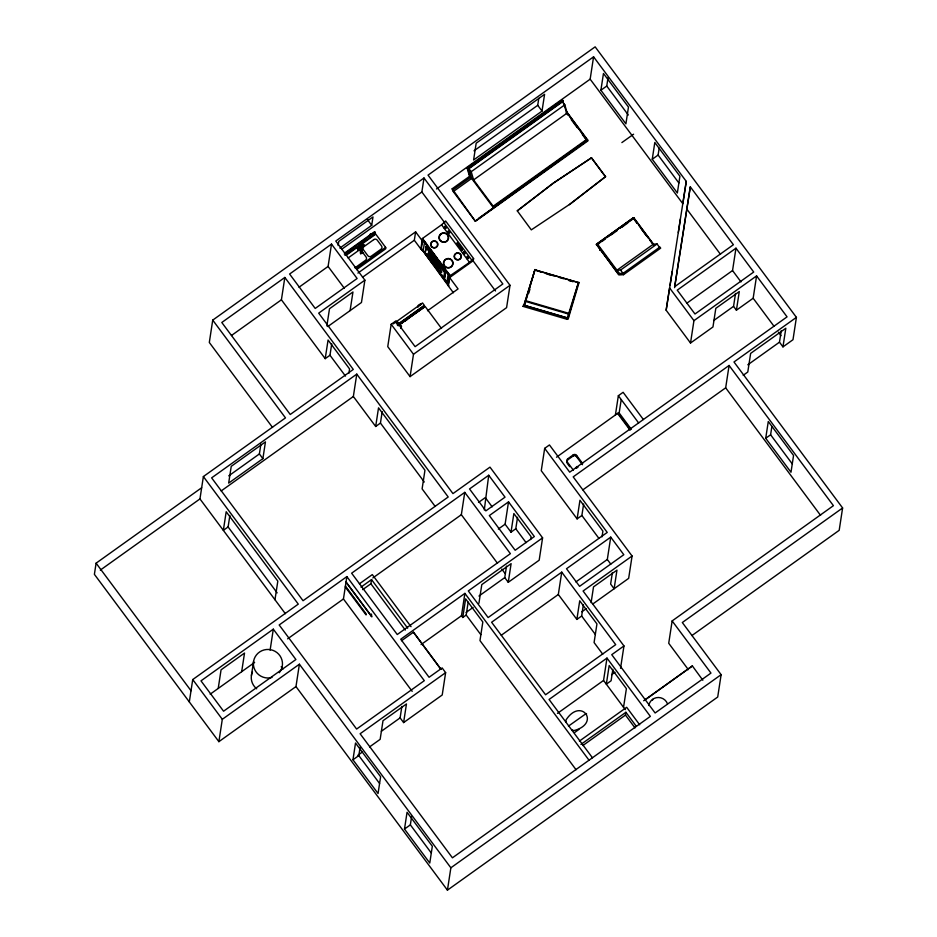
<?xml version="1.0" encoding="UTF-8"?>
<svg xmlns="http://www.w3.org/2000/svg" width="937" height="937" viewBox="0 0 937 937"><rect width="100%" height="100%" fill="white"/><g stroke="black" fill="none" stroke-linecap="round" stroke-linejoin="round"><path stroke-width="1.41" d="M397.183 323.64L395.953 322.656M484.3 509.927L488.716 475.246L469.531 488.95L485.846 510.876L505.02 497.172L488.716 475.246M398.658 325.069L424.168 306.879L398.588 324.834M444.232 228.113L444.548 228.429M447.956 232.926L448.038 233.137M463.335 253.33C462.679 254.501 465.232 251.655 463.265 253.412M467.106 258.835L466.931 258.612M201.666 487.732L96.101 563.172L94.391 574.346L218.883 741.659L295.975 686.575L299.395 664.216L222.303 719.311L218.883 741.659M781.235 330.714L779.479 342.169L782.969 346.877L792.995 339.709L796.415 317.362L595.147 46.85L212.734 320.114L209.314 342.473L272.526 427.436M285.352 613.688L199.956 498.917L203.376 476.558L285.48 417.89L212.734 320.114M189.309 701.907L192.729 679.559L298.282 604.131L203.376 476.558M277.153 592.863L228.113 526.945L229.858 515.491M218.216 688.449L221.062 669.826L244.522 653.066L241.676 671.688M331.733 343.797L329.976 355.252L325.209 358.66L281.416 299.793L284.836 277.446L221.8 322.492L290.236 414.482L353.284 369.436L284.836 277.446M262.887 458.65L265.452 441.877L231.24 466.333L228.675 483.094L262.887 458.65L259.385 453.953L260.884 444.173M251.421 675.448L253.552 661.475M274.974 599.739L277.82 581.116L226.192 511.731L223.346 530.354L228.113 526.945M344.301 288.245L328.091 266.448L331.511 244.1L289.603 274.037L315.207 308.449L357.114 278.5L331.511 244.1M270.114 650.126L273.311 629.172L200.986 680.848L223.568 711.206L295.905 659.519L273.311 629.172M338.14 245.576L338.784 241.383L372.985 216.939L371.708 225.325L339.862 248.082M326.861 325.947L329.496 308.753L352.956 291.993L350.098 310.615M325.209 358.66L328.067 340.037L349.571 368.944L348.915 373.242M357.934 249.921L357.266 248.106L362.35 244.475C358.578 246.736 372.352 242.109 357.255 248.2L357.934 249.921L363.802 245.728L357.946 249.828M362.701 253.306L360.593 253.669L360.358 246.595L361.366 247.017L362.701 253.306L361.155 246.513M369.998 236.499L370.42 233.711M593.578 56.817L590.158 79.176L682.839 203.727L686.259 181.38L593.578 56.817L428.033 175.125L510.009 285.305L506.589 307.652L410.066 376.627L387.754 346.631L391.174 324.284L395.941 320.876L415.114 346.655L502.841 283.97L424.004 178.007L335.786 241.043L364.88 280.151L361.459 302.499L327.821 326.544M344.301 254.056L374.987 232.118L374.87 232.938A1.441 1.417 8.7 0 1 374.788 234.847L345.999 255.426M382.191 411.612L380.445 423.079L375.678 426.476L353.354 396.492L356.774 374.132L211.633 477.858L303.049 600.722L448.202 496.997L356.774 374.132M412.186 691.342L343.446 598.966L346.866 576.606L279.179 624.979L356.622 729.056L424.309 680.684L346.866 576.606M375.678 426.476L378.525 407.853L424.953 470.245L422.107 488.88L435.19 506.46M396.14 321.859A1.792 1.757 8.7 0 1 398.307 323.136L398.295 323.195A1.792 1.757 8.7 0 0 396.14 321.918M400.263 324.389L400.286 324.272A1.429 1.394 8.7 0 1 398.307 323.136M473.173 261.259L473.595 258.553L445.625 220.968L441.561 224.81L422.388 238.537L420.865 249.043L414.33 240.247L415.606 231.861L357.922 273.089M444.759 222.76L421.861 191.98L424.004 178.007M409.633 316.015L410.324 317.093M405.323 630.062L370.888 583.774L371.532 579.593L360.968 587.136M424.051 252.03L448.284 284.602L447.792 284.942A9.745 7.707 -45.8 0 0 446.914 282.213L423.255 250.402L424.543 242.015A9.745 7.707 -45.8 0 0 422.692 239.966L423.184 239.626M425.878 247.368L444.525 272.433L443.634 278.254L444.454 278.5L445.871 272.093L426.511 246.08L424.988 253.189L425.96 249.71M417.961 307.254L418.218 305.567A17.112 2.342 54.5 0 1 419.12 305.321L419.179 305.357A10.787 1.476 54.5 0 0 419.764 305.368L420.807 303.857M371.111 615.925L371.392 614.063L371.825 616.886L346.011 582.193M421.1 303.717L420.982 304.502A10.787 1.476 54.5 0 1 420.408 304.49L420.338 304.455A17.112 2.342 54.5 0 0 419.436 304.689M410.066 376.627L413.486 354.268L391.174 324.284M352.956 759.79L355.521 743.029L380.621 776.75L378.056 793.522L352.956 759.79L358.824 755.597L360.101 747.211M446.926 282.201L448.202 273.827L424.543 242.015M447.792 284.942L449.221 275.63A9.745 5.809 -29.7 0 0 448.191 273.827M448.964 285.797L448.132 285.539L449.596 275.993L422.353 239.38M495.521 290.974L473.08 260.814L449.619 277.575L448.331 285.949L453.403 292.766M475.375 221.296L452.173 188.77L469.519 176.367L467.118 167.946L562.399 99.861L566.077 110.953L587.757 140.093L587.604 141.1L475.375 221.296L452.794 190.949L452.173 188.77M589.022 760.212L464.893 593.379L400.743 639.21L429.064 677.275L442.147 667.94L445.637 672.637L442.217 694.985L403.613 722.579L400.111 717.883L401.868 706.416M401.575 640.697L413.463 632.206L440.894 669.346M403.613 722.579L406.459 703.956L382.999 720.717L380.153 739.34L369.6 746.883M493.026 207.171L493.167 206.234L473.583 179.916L471.229 171.682L468.863 168.719L562.446 101.84L564.812 104.815L567.166 113.049L586.749 139.367L586.609 140.292L493.026 207.171L471.639 178.44L468.863 168.719M404.491 829.058L407.056 812.285L432.332 846.263L429.767 863.024L404.491 829.058L410.359 824.865L411.636 816.478M497.5 563.301L461.344 514.706L464.764 492.358L351.633 573.198L397.253 634.513L510.384 553.673L464.764 492.358M517.283 210.837L553.392 183.16L591.505 157.791L553.416 182.996L517.283 210.837L531.302 229.87L569.415 204.5L605.548 176.66L591.505 157.791M542.019 111.081L544.584 94.321L476.172 143.209L473.607 159.981L542.019 111.081L537.721 105.307L538.787 98.315M468.16 602.14L466.193 615.035L462.773 617.483L461.472 615.738L464.893 593.379M462.773 617.483L465.619 598.848L482.824 621.981L479.978 640.603L576.056 769.734M478.936 603.252L481.794 584.618L511.11 563.664L508.264 582.299L539.173 560.209L542.593 537.85L489.981 467.141L452.958 493.6L318.697 313.145L364.88 280.151M541.563 272.269L534.722 269.868L579.019 282.74M796.415 317.362L733.976 361.975L842.609 507.971L682.312 622.519L721.127 674.675L717.707 697.023L447.441 890.15L450.861 867.803L299.395 664.216M517.54 517.306L515.783 528.761L511.016 532.169L505.102 524.216L508.522 501.869L489.337 515.573L515.151 550.265L534.336 536.561L508.522 501.869M511.016 532.169L513.863 513.546L531.08 536.667L530.635 539.536M508.264 582.299L504.762 577.602L506.519 566.135M587.604 141.1L566.288 111.62M756.581 275.9L753.161 298.247L736.423 310.206L739.27 291.583L715.809 308.343L712.963 326.978L690.522 343.012L693.942 320.653L756.581 275.9L787.057 316.858L569.696 472.166L549.445 444.946L544.678 448.354L541.258 470.702L577.11 518.887L581.877 515.479L583.634 504.024M600.898 90.233L603.463 73.473L628.469 107.076L625.904 123.848L600.898 90.233L606.754 86.04L608.043 77.666M569.391 204.664L605.548 176.66M633.459 217.712L596.412 244.463L618.279 273.815L622.742 273.581L659.906 247.028L660.679 248.141L623.515 274.693L618.83 274.928L596.459 244.159L633.459 217.712L653.745 244.979M596.553 244.99L596.412 244.463M653.452 244.135L616.956 270.219L620.599 270.032L622.906 273.358L618.607 273.569L597.232 244.838L597.373 243.901L633.869 217.829L653.452 244.135L657.095 243.96L659.402 247.274M566.744 462.374A2.424 2.378 8.7 0 1 567.67 459.903L567.845 458.732L573.221 454.89A2.424 2.378 8.7 0 1 576.606 455.429L582.65 463.546M567.67 459.903L573.046 456.061L573.221 454.89M582.474 464.705L576.431 456.588L576.606 455.429M583.4 604.564L581.643 616.019L576.876 619.427L558.323 594.491L561.743 572.144L491.609 622.25L545.568 694.774L615.703 644.656L561.743 572.144M577.11 518.887L579.956 500.264L602.901 531.103L602.034 536.831M633.869 217.829L633.728 218.766L637.148 223.357M576.876 619.427L579.722 600.804L596.939 623.925L594.081 642.559L602.749 654.202M652.246 159.255L654.811 142.494L679.911 176.226L677.346 192.987L652.246 159.255L658.114 155.062L659.179 148.081M615.363 415.267L618.35 395.707L623.117 392.298L643.379 419.53M556.508 457.209L618.315 412.889L619.006 414.025M630.097 430.224L618.303 414.377L618.432 413.498L619.17 412.983L631.339 429.333M618.303 414.377L619.029 413.849L621.219 399.56M591.106 602.655L593.519 586.89L616.968 570.129L614.122 588.752L610.631 584.056L612.376 572.589M610.807 564.168L607.317 559.483L610.737 537.135L566.51 568.736L579.593 586.328L623.819 554.716L610.737 537.135M586.398 713.537L586.515 714.111M586.105 713.596L568.431 726.128M625.272 709.625L603.557 680.438L606.977 658.09L549.059 699.471L592.442 757.775M690.522 343.012L666.148 310.241L669.568 287.893L693.942 320.653M670.072 285.199L672.157 271.648M678.318 232.552L680.403 219M612.857 669.299L611.1 680.766L606.333 684.174L609.179 665.551L626.396 688.672L623.538 707.306M688.344 669.65L668.725 643.274L672.145 620.926L833.415 505.675L729.091 365.465L573.198 476.874L632.077 556.016L628.657 578.363L593.016 603.838M674.593 287.647L690.311 186.826L733.39 244.733L674.663 286.687L690.311 186.826M620.54 668.304L623.96 645.944L583.083 591.024L632.077 556.016M635.017 727.92L625.471 715.083L625.893 712.284L580.94 744.411M652.503 700.255L652.644 699.318M740.991 281.896L732.547 270.547L735.967 248.188L677.24 290.154L694.985 314L753.711 272.046L735.967 248.188M736.423 310.206L733.554 306.352L735.522 293.457M820.566 515.362L725.671 387.824L729.091 365.465M643.672 700.747L692.384 665.949L644.832 700.08M765.716 438.27L768.281 421.498L793.557 455.476L790.992 472.236L765.716 438.27L770.601 434.78L771.889 426.394M782.969 346.877L785.827 328.243L750.642 353.39L747.785 372.012L743.193 375.304M842.609 507.971L839.189 530.319L691.951 635.532M666.148 310.241L686.259 181.38M579.066 282.424L568.279 318.639L567.272 319.353L523.045 306.376L524.392 304.396L534.898 269.833L577.649 282.33M567.295 317.912L578.527 282.33L568.22 317.256L567.295 317.912L523.865 305.169L535.027 269.505L524.779 304.513M567.272 319.353L568.22 317.256M576.009 467.985L576.677 466.591L577.86 467.106M528.726 293.258L529.944 289.182M568.08 318.791L568.466 317.479M423.829 306.797L423.559 306.059M448.062 232.751C447.816 230.197 450.123 233.477 447.851 232.692M460.582 247.895L460.383 247.239L460.723 247.918M423.735 306.586L398.459 324.659M359.176 248.118L358.402 248.68L358.098 247.473L359.129 248.469L357.899 248.762L358.051 247.825L359 247.977M449.655 276.04L469.519 262.395L473.595 258.553M578.972 729.419L574.381 732.687M474.017 150.822L537.721 105.307M341.794 249.195L421.861 191.98M344.64 253.06L374.144 231.978L385.622 247.391A1.218 1.195 8.7 0 1 385.365 249.055L356.564 269.633M231.462 335.505L281.416 299.793M298.985 287.249L328.091 266.448M346.409 253.365L353.483 248.305M359.375 244.088L365.278 239.872M372.352 234.824L374.706 233.137M436.525 188.969L590.158 79.176M344.968 255.426L374.917 234.039A1.441 1.417 8.7 0 0 374.987 232.118M452.993 189.871L470.339 177.468L467.903 168.929L563.184 100.845M471.229 171.682L564.812 104.815M453.438 191.453L471.639 178.44M473.583 179.916L567.166 113.049M356.107 268.474L385.622 247.391M362.525 277.27L414.33 240.247M493.167 206.234L586.749 139.367M478.631 218.356L587.757 140.093L475.422 220.991M621.875 142.588L633.611 134.202M445.871 272.093L444.525 272.433M393.2 323.909L422.528 302.956L424.32 305.357L397.335 324.635M397.288 324.928L423.629 306.153M399.232 324.764L425.035 306.329L441.503 328.465M398.202 325.818L400.275 324.331L401.341 325.842A2.741 2.682 8.7 0 1 400.755 328.395M401.411 323.406L424.11 307.371M405.241 320.958L407.536 319.318M427.518 310.756L458.064 288.924L449.619 277.575M228.722 475.867L259.385 453.953M100.318 570.106L199.956 498.917M221.179 490.941L353.354 396.492M413.486 354.268L510.009 285.305M600.031 242.496L602.362 240.832M607 237.518L611.65 234.203M619.779 228.394L622.098 226.731M629.067 221.753L632.545 219.258M597.232 244.838L599.586 243.163M601.941 241.477L605.466 238.947M611.357 234.742L617.249 230.537M621.957 227.176L627.837 222.971M620.599 270.032L657.095 243.96M686.739 303.272L732.547 270.547M713.619 320.606L733.554 306.352M359.41 583.821L372.305 574.604L411.038 626.666M210.181 694.188L254.606 662.447M287.636 638.847L343.446 598.966M372.844 577.953L461.344 514.706M478.526 502.431L485.296 497.594L492.159 506.835M362.678 589.642L370.888 583.774M498.332 529.054L505.102 524.216M747.808 364.809L779.479 342.169M582.861 489.864L725.671 387.824M542.593 537.85L468.313 590.931L488.118 617.553L607.235 532.427L544.678 448.354M478.959 596.037L504.762 577.602M421.088 644.586L461.472 615.738M466.064 612.447L473.091 607.434M445.637 672.637L360.113 733.753L452.43 857.823L650.36 716.383L606.977 658.09M501.272 635.263L558.323 594.491M575.892 581.936L607.317 559.483M381.347 731.293L400.111 717.883M357.864 755.269L362.56 751.919M581.865 611.802L586.269 608.663M623.96 645.944L611.744 654.682L655.115 712.987L710.96 673.082L672.145 620.926M557.468 713.373L603.557 680.438M611.65 674.652L614.988 672.274M579.406 741.085L626.677 707.306L639.666 724.769M582.884 745.512L625.471 715.083M450.861 867.803L721.127 674.675M523.865 305.169L524.615 304.63M523.045 306.376L524.052 305.661M444.97 228.054C444.454 225.501 445.497 229.143 444.923 228.23M467.376 258.167C465.408 258.94 468.711 255.918 467.258 258.284M460.77 249.195L460.372 248.141L462.234 250.343L460.688 248.984M362.689 245.857L361.741 245.705L361.893 244.768L362.97 245.412L361.694 246.056L362.338 245.002L362.912 245.763M463.874 253.962L463.815 253.892M360.593 253.669L360.37 247.227L361.272 247.134M549.855 274.693L554.001 275.911M559.53 277.539L563.676 278.757M569.204 280.374L573.35 281.592M546.154 273.803L550.359 275.045M568.583 280.386L572.776 281.615M525.786 300.718L569.216 313.462M525.001 301.269L568.443 314.012M523.432 305.075L567.658 318.053M429.439 253.119L429.052 252.416L429.661 253.365M571.886 729.818L573.807 730.626C601.226 723.563 581.045 696.659 565.948 720.061L566.147 722.099M577.637 467.598L576.278 467.95M467.118 167.946L467.903 168.929M429.732 253.295L429.369 252.767A1.218 1.195 8.7 0 0 429.099 254.548L439.137 268.041A1.218 1.195 8.7 0 0 440.823 268.31L440.765 268.064M606.754 86.04L628.317 115.017M658.114 155.062L678.88 182.984M686.891 209.185L720.494 254.349M753.161 298.247L774.056 326.334M778.413 332.19L781.025 335.692M566.077 112.721L567.787 115.017M571.207 119.608L577.204 127.655M582.334 134.553L586.609 140.292M591.481 157.955L605.525 176.824M633.412 218.028L637.137 223.041M638.847 225.337L648.275 238.01M649.997 240.317L653.417 244.92M641.423 229.108L646.553 235.995M770.601 434.78L792.397 464.061M597.373 243.901L619.416 273.534M607.117 257.734L608.816 260.029M615.644 269.2L617.354 271.496M469.519 176.367L470.339 177.468M618.35 395.707L638.612 422.927M618.315 412.889L619.029 413.849M626.853 424.367L628.598 426.71M618.432 413.498L630.226 429.357M443.669 222.362L471.639 259.947M441.561 224.81L469.519 262.395M422.493 238.431L450.463 276.017M424.039 240.774L425.749 243.081M429.169 247.673L436.876 258.026M439.441 261.482L444.571 268.38M447.136 271.835L449.713 275.279L449.221 275.63L422.692 239.977L421.263 249.289A5.154 5.06 8.7 0 1 423.055 250.706M415.606 231.861L422.154 240.657M426.03 246.419L445.38 272.444L444.454 278.5L441.514 274.529M425.093 252.475L428.549 257.125M432.871 262.922L439.781 272.21M423.184 250.87L421.263 249.289A9.745 5.809 -29.7 0 1 423.255 250.413M422.751 250.554L421.006 248.211L448.132 285.539M424.496 252.908L433.234 264.656M437.602 270.524L447.218 283.442M573.362 470.175L567.318 462.058A2.424 2.378 8.7 0 1 567.845 458.732M567.143 463.218L569.731 466.696M367.409 219.539L371.708 225.325M581.877 515.479L598.872 538.33M692.384 665.949L702.855 680.239M423.044 306.528L423.77 307.488M361.752 251.163L366.062 256.949A2.424 2.378 8.7 0 1 365.535 260.263L355.767 267.256A2.424 2.378 8.7 0 1 354.596 267.689M581.643 616.019L595.405 634.525M515.783 528.761L526.102 542.64M625.893 712.284L636.305 726.292M501.799 569.087L505.242 573.713M329.976 355.252L345.472 376.077M380.445 423.079L424.285 482.005M466.193 615.035L480.822 634.689M413.463 632.206L440.929 669.112M371.532 579.593L407.677 628.177M346.046 581.959L371.146 615.691M345.413 586.023L366.203 613.969L366.062 614.895L345.261 586.949M358.824 755.597L379.59 783.508M410.359 824.865L431.278 852.975M281.194 666.699L282.927 669.03M295.975 686.575L447.441 890.15M192.729 679.559L222.303 719.311M96.101 563.172L191.019 690.733M622.742 273.581L623.515 274.693M562.399 99.861L563.16 102.508M360.358 246.595L360.37 247.227M573.046 456.061A2.424 2.378 8.7 0 1 576.431 456.588M648.802 705.526A9.698 9.522 8.7 0 1 667.425 703.628M256.691 688.789A14.559 14.278 8.7 0 1 252.475 671.876M272.011 677.463A14.559 14.278 8.7 0 1 253.4 663.127A14.559 14.278 8.7 0 1 273.007 650.372A14.559 14.278 8.7 0 1 279.273 672.731M361.319 250.706A2.424 2.378 8.7 0 0 358.367 250.636L348.599 257.616A2.424 2.378 8.7 0 0 348.131 258.038M419.835 304.993A8.866 1.218 54.5 0 1 420.373 305.017M418.593 305.942A8.866 1.218 54.5 0 1 419.144 305.884M428.502 253.576A6.629 0.914 54.5 0 0 429.919 257.71L439.23 270.243A6.629 0.914 54.5 0 0 441.749 272.21A6.629 0.914 54.5 0 0 439.594 267.912L430.27 255.379A6.629 0.914 54.5 0 0 429.603 254.618M448.284 232.247A1.218 0.632 58.3 0 1 448.542 230.947A1.218 0.632 58.3 0 1 449.725 232.528A1.218 0.632 58.3 0 1 448.659 232.751M467.071 257.382A1.218 0.632 58.3 0 1 467.598 256.41A1.218 0.632 58.3 0 1 468.641 258.026A1.218 0.632 58.3 0 1 467.575 258.167M599.692 249.605L600.277 250.308L599.715 249.57M457.514 242.542L456.659 243.538L459.528 247.391L460.383 246.396L457.514 242.542M373.828 239.591L364.048 246.572A2.424 2.378 8.7 0 0 363.533 249.898L367.831 255.672A2.424 2.378 8.7 0 0 371.216 256.211L380.996 249.219A2.424 2.378 8.7 0 0 381.511 245.904L377.213 240.118A2.424 2.378 8.7 0 0 373.828 239.591M461.285 247.309L461.285 247.309M461.66 250.038L461.66 250.038M460.629 248.551A1.218 0.632 58.3 0 0 462.023 249.945A1.218 0.632 58.3 0 0 461.66 248.153A1.218 0.632 58.3 0 0 460.629 248.551M432.168 246.958A3.338 3.268 8.7 0 0 437.544 244.932A3.338 3.268 8.7 0 0 433.046 241.371A3.338 3.268 8.7 0 0 432.168 246.958M440.94 241.078A4.544 4.462 8.7 0 0 448.273 238.314A4.544 4.462 8.7 0 0 442.135 233.442A4.544 4.462 8.7 0 0 440.94 241.078M445.391 266.682A4.544 4.462 8.7 0 0 452.723 263.918A4.544 4.462 8.7 0 0 446.586 259.045A4.544 4.462 8.7 0 0 445.391 266.682M440.753 241.313A4.849 4.755 8.7 0 0 448.577 238.361A4.849 4.755 8.7 0 0 442.03 233.161A4.849 4.755 8.7 0 0 440.753 241.313M455.487 259.174A3.643 3.572 8.7 0 0 461.355 256.961A3.643 3.572 8.7 0 0 456.448 253.072A3.643 3.572 8.7 0 0 455.487 259.174M445.204 266.904A4.849 4.755 8.7 0 0 453.028 263.965A4.849 4.755 8.7 0 0 446.48 258.764A4.849 4.755 8.7 0 0 445.204 266.904M431.98 247.192A3.643 3.572 8.7 0 0 437.848 244.979A3.643 3.572 8.7 0 0 432.929 241.09A3.643 3.572 8.7 0 0 431.98 247.192M455.675 258.94A3.338 3.268 8.7 0 0 461.063 256.914A3.338 3.268 8.7 0 0 456.553 253.353A3.338 3.268 8.7 0 0 455.675 258.94M463.499 252.404A1.218 0.632 58.3 0 0 464.881 253.798A1.218 0.632 58.3 0 0 464.529 252.006A1.218 0.632 58.3 0 0 463.499 252.404M444.583 226.988A1.218 0.632 58.3 0 0 445.977 228.382A1.218 0.632 58.3 0 0 445.625 226.59A1.218 0.632 58.3 0 0 444.583 226.988"/></g></svg>
